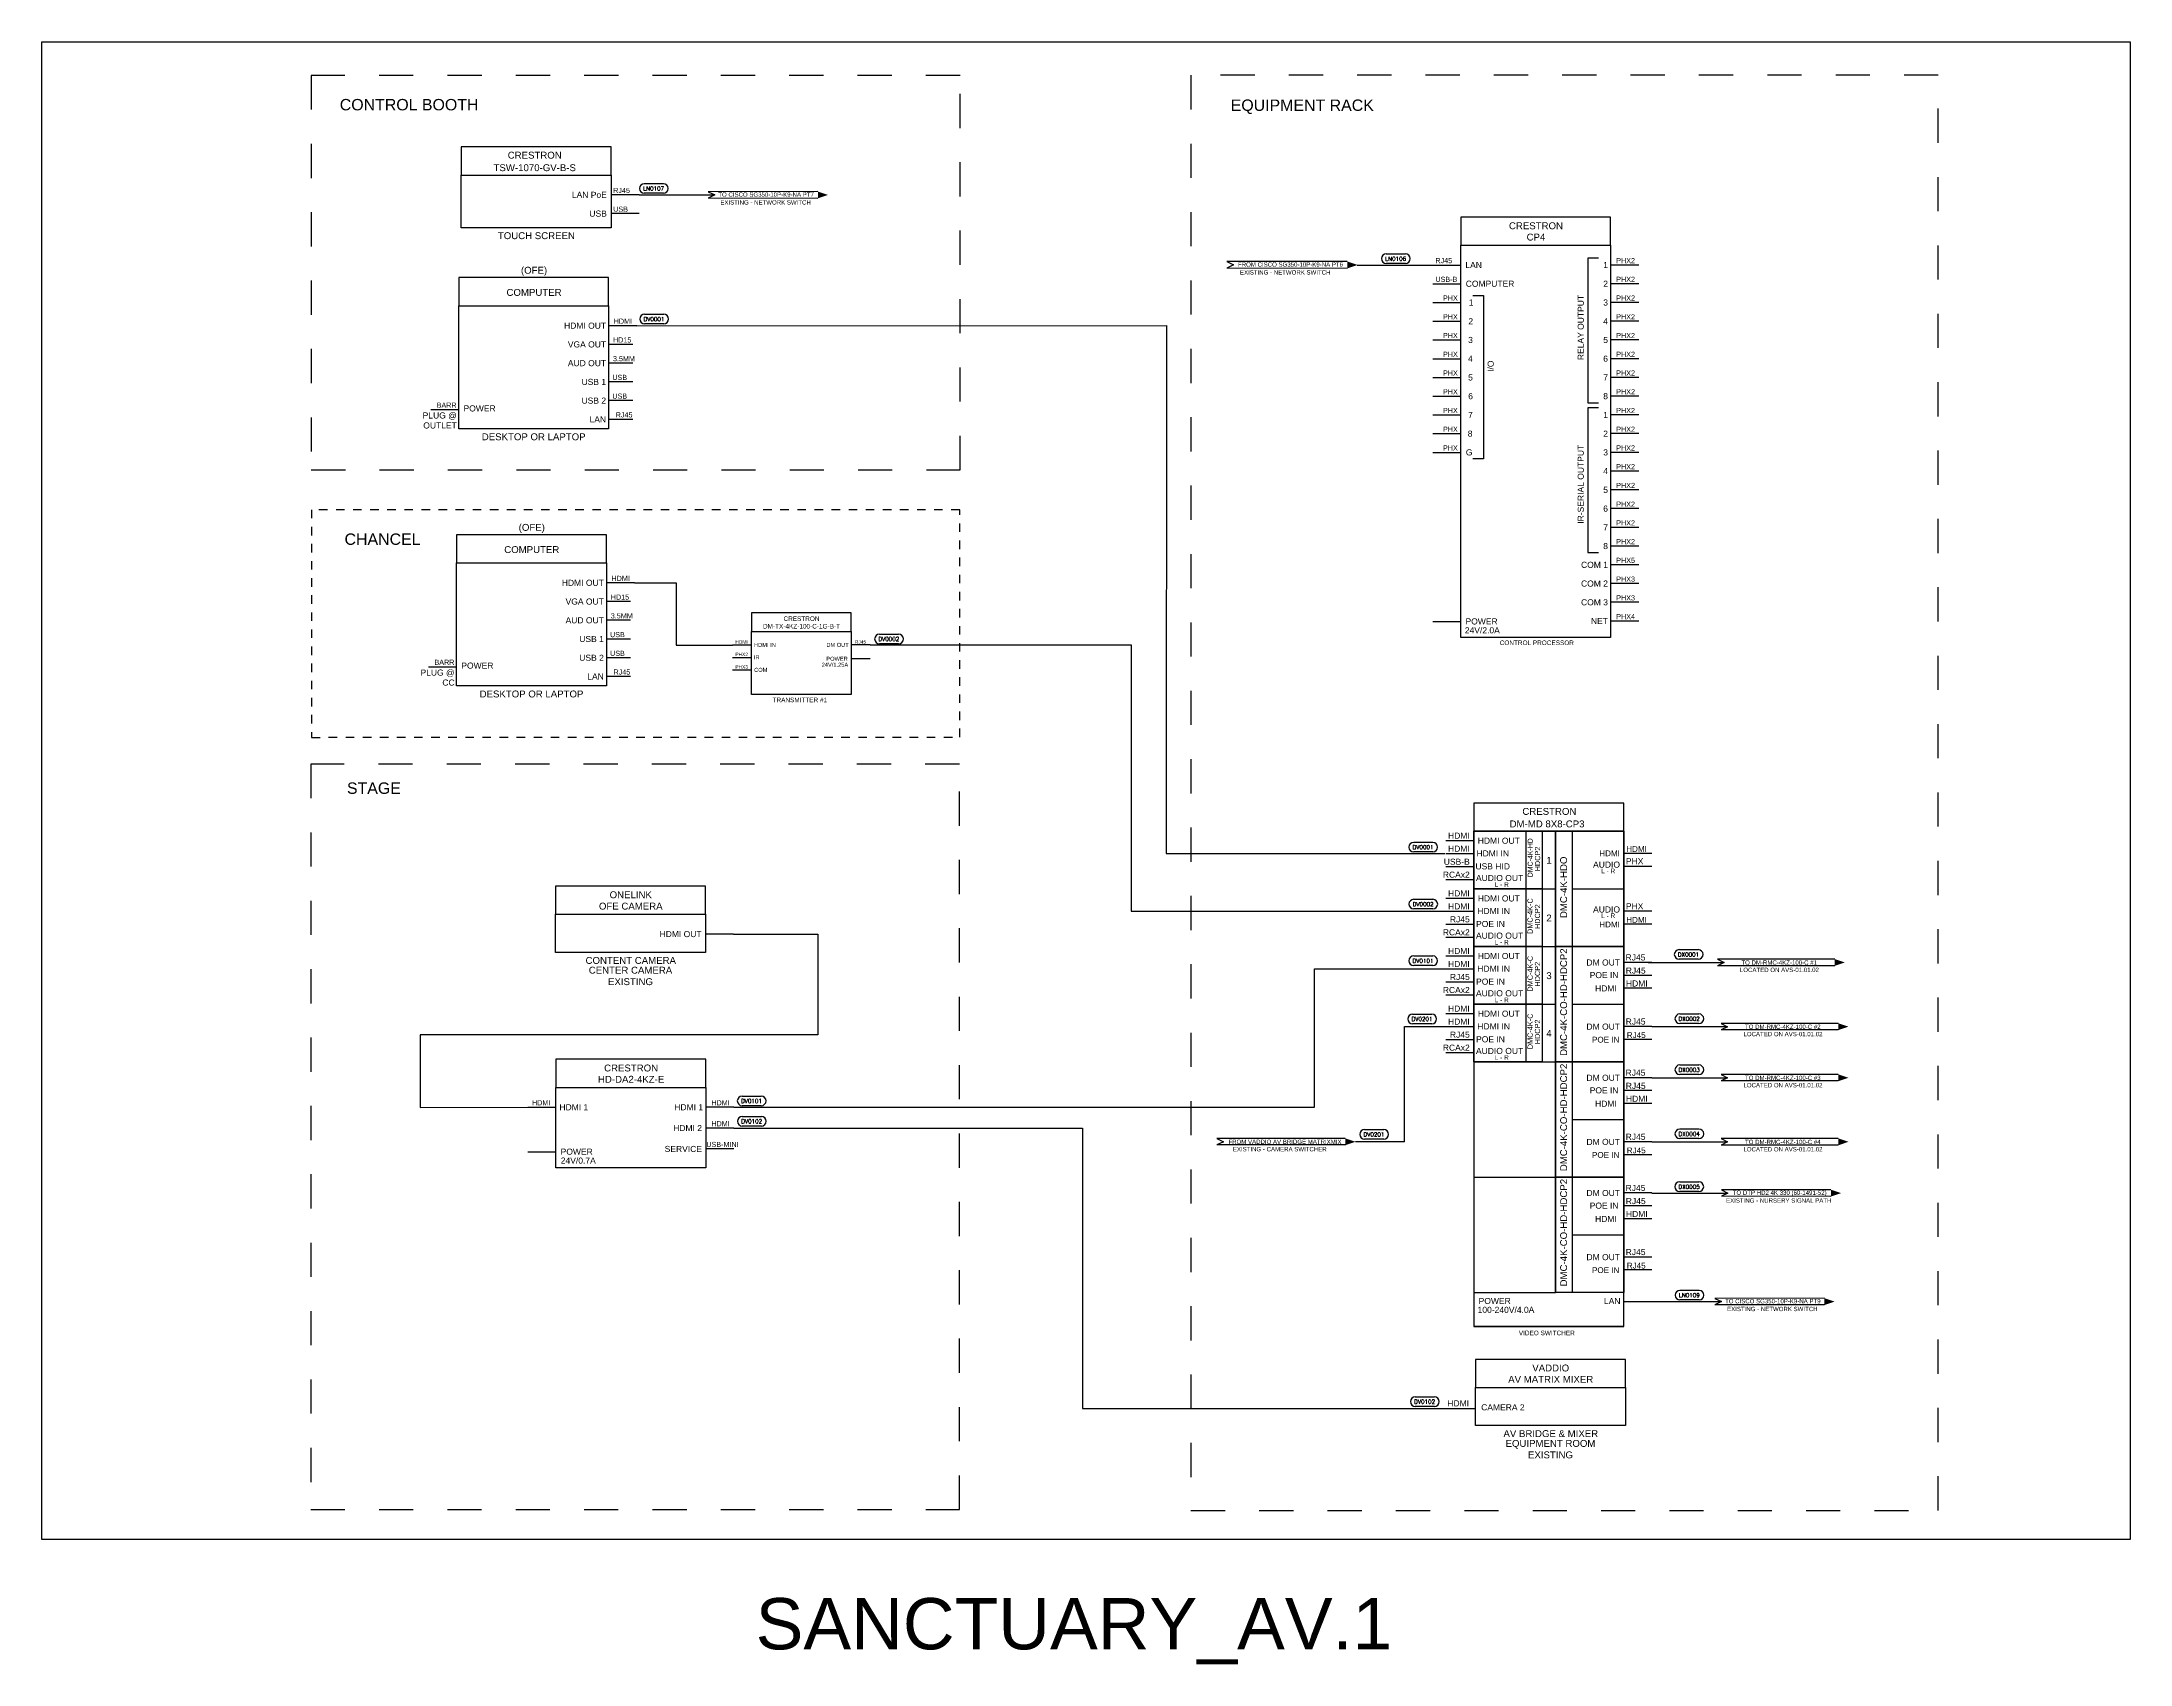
# Model space of a CAD drawing. Header units: inches. Extents: x 76.6 to 171, y -0.9 to 22.9.
# Drawn here: x 95.89 to 126.44, y -0.92 to 22.81 of the extents above; entities that cross this region are included whole.
import ezdxf
from ezdxf.enums import TextEntityAlignment as Align

# ---------------------------------------------------------------- set-up
doc = ezdxf.new("R2010")
doc.units = ezdxf.units.IN
doc.header["$MEASUREMENT"] = 0
doc.linetypes.add('1DASH', pattern=[1, 0.5, -0.5])
doc.linetypes.add('8DASH', pattern=[0.25, 0.125, -0.125])
for name, color, linetype in [('AV-1-DASH', 3, '1DASH'), ('AV-CABLE-AUDIO', 4, 'Continuous'), ('AV-CABLE-CNTRL', 2, 'Continuous'), ('AV-CABLE-VIDEO', 6, 'Continuous'), ('AV-CBL-AUDIO', 4, 'Continuous'), ('AV-DEVICE', 4, 'Continuous'), ('AV-EQUIP-BRD', 7, 'Continuous'), ('AV-NOTE', 1, 'Continuous'), ('AV-TEXT', 2, 'Continuous')]:
    doc.layers.add(name, color=color, linetype=linetype)
doc.layers.add('AV-VPRT', color=9, linetype='Continuous', plot=False)
doc.styles.add('PDF Arial', font='arial.ttf')
doc.styles.get("Standard").update_dxf_attribs({"font": 'simplex.shx'})
doc.styles.add('WL-BASE', font='arial.ttf')

# ---------------------------------------------------------------- blocks, each defined once
blk = doc.blocks.new('WIRE_LABEL')
at = {"layer": 'AV-TEXT'}
for p, q in [((-0.137, 0.141), (0.143, 0.141)), ((0.143, 0), (-0.137, 0))]:
    blk.add_line(p, q, dxfattribs=at)
for centre, start, end in [((-0.137, 0.07), 90, 270), ((0.143, 0.07), 270, 90)]:
    blk.add_arc(centre, 0.0703, start, end, dxfattribs=at)
blk.add_attdef('NUMBER', text='', height=0.06, dxfattribs=at).set_placement((0, 0.039), align=Align.CENTER)
blk = doc.blocks.new('CRESTRON TSW-1070-B-S')
for points in [[(0, -0.411), (2.192, -0.411), (2.192, 0), (0, 0)], [(0, -0.411), (2.192, -0.411), (2.192, -1.181), (0, -1.181)]]:
    blk.add_lwpolyline(points, close=True)
at = {"layer": 'AV-CABLE-AUDIO', "color": 2}
for p, q in [((2.603, -0.701), (2.192, -0.701)), ((2.603, -0.975), (2.192, -0.975))]:
    blk.add_line(p, q, dxfattribs=at)
at = {"style": 'WL-BASE'}
for s, height, p in [('TSW-1070-GV-B-S', 0.10083, (1.679, -0.304)), ('CRESTRON', 0.1008, (1.471, -0.121)), ('TOUCH SCREEN', 0.10083, (1.664, -1.298))]:
    blk.add_text(s, height=height, dxfattribs=at).set_placement(p, align=Align.MIDDLE_RIGHT)
at = {"layer": 'AV-CABLE-AUDIO', "color": 2, "style": 'WL-BASE'}
for s, p in [('RJ45', (2.224, -0.674)), ('USB', (2.224, -0.948))]:
    blk.add_text(s, height=0.0753, dxfattribs=at).set_placement(p)
for s, p in [('LAN PoE', (2.131, -0.701)), ('USB', (2.131, -0.975))]:
    blk.add_text(s, height=0.089, dxfattribs=at).set_placement(p, align=Align.MIDDLE_RIGHT)
blk = doc.blocks.new('CRESTRON CP4')
for points in [[(0, -0.411), (2.192, -0.411), (2.192, 0), (0, 0)], [(0, -0.411), (2.192, -0.411), (2.192, -6.15), (0, -6.15)]]:
    blk.add_lwpolyline(points, close=True)
at = {"layer": 'AV-CABLE-AUDIO', "color": 7}
for p, q in [((2.016, -0.599), (1.861, -0.599)), ((1.861, -0.599), (1.861, -2.716)), ((0.176, -1.147), (0.331, -1.147)), ((0.331, -1.147), (0.331, -3.537)), ((1.861, -2.716), (2.016, -2.716)), ((2.016, -2.791), (1.861, -2.791)), ((1.861, -2.791), (1.861, -4.907)), ((0.331, -3.537), (0.176, -3.537)), ((1.861, -4.907), (2.016, -4.907))]:
    blk.add_line(p, q, dxfattribs=at)
at = {"layer": 'AV-CABLE-AUDIO', "color": 1}
blk.add_line((-0.411, -5.913), (0, -5.913), dxfattribs=at)
at = {"layer": 'AV-CABLE-CNTRL'}
for p, q in [((-0.411, -0.701), (0, -0.701)), ((2.603, -0.701), (2.192, -0.701)), ((-0.411, -0.975), (0, -0.975)), ((2.603, -0.975), (2.192, -0.975)), ((-0.411, -1.249), (0, -1.249)), ((-0.411, -1.523), (0, -1.523)), ((2.603, -1.249), (2.192, -1.249)), ((2.603, -1.523), (2.192, -1.523)), ((-0.411, -1.797), (0, -1.797)), ((2.603, -1.797), (2.192, -1.797)), ((-0.411, -2.071), (0, -2.071)), ((2.603, -2.071), (2.192, -2.071)), ((-0.411, -2.345), (0, -2.345)), ((2.603, -2.345), (2.192, -2.345)), ((-0.411, -2.619), (0, -2.619)), ((2.603, -2.619), (2.192, -2.619)), ((-0.411, -2.893), (0, -2.893)), ((2.603, -2.893), (2.192, -2.893)), ((-0.411, -3.167), (0, -3.167)), ((2.603, -3.167), (2.192, -3.167)), ((-0.411, -3.441), (0, -3.441)), ((2.603, -3.441), (2.192, -3.441)), ((2.603, -3.715), (2.192, -3.715)), ((2.603, -3.989), (2.192, -3.989)), ((2.603, -4.263), (2.192, -4.263)), ((2.603, -4.537), (2.192, -4.537)), ((2.603, -4.811), (2.192, -4.811)), ((2.603, -5.085), (2.192, -5.085)), ((2.603, -5.359), (2.192, -5.359)), ((2.603, -5.633), (2.192, -5.633)), ((2.603, -5.907), (2.192, -5.907))]:
    blk.add_line(p, q, dxfattribs=at)
at = {"char_height": 0.1008, "attachment_point": 2, "style": 'WL-BASE'}
for s, insert in [('CRESTRON', (1.1, -0.077)), ('CP4', (1.1, -0.242))]:
    blk.add_mtext_dynamic_manual_height_columns(s, width=3.03705, gutter_width=1, heights=[0], dxfattribs=dict(at, insert=insert))
at = {"layer": 'AV-CABLE-AUDIO', "color": 1, "style": 'WL-BASE'}
for s, p in [('24V/2.0A', (0.571, -6.043)), ('POWER', (0.539, -5.913))]:
    blk.add_text(s, height=0.089, dxfattribs=at).set_placement(p, align=Align.MIDDLE_RIGHT)
at = {"layer": 'AV-CABLE-CNTRL', "style": 'WL-BASE'}
for s, p in [('RJ45', (-0.372, -0.674)), ('PHX2', (2.274, -0.674)), ('USB-B', (-0.372, -0.948)), ('PHX2', (2.274, -0.948)), ('PHX', (-0.26, -1.222)), ('PHX2', (2.274, -1.222)), ('PHX', (-0.26, -1.496)), ('PHX2', (2.274, -1.496)), ('PHX', (-0.26, -1.77)), ('PHX2', (2.274, -1.77)), ('PHX', (-0.26, -2.044)), ('PHX2', (2.274, -2.044)), ('PHX', (-0.26, -2.318)), ('PHX2', (2.274, -2.318)), ('PHX', (-0.26, -2.592)), ('PHX2', (2.274, -2.592)), ('PHX', (-0.26, -2.866)), ('PHX2', (2.274, -2.866)), ('PHX', (-0.26, -3.14)), ('PHX', (-0.26, -3.414)), ('PHX2', (2.274, -3.14)), ('PHX2', (2.274, -3.414)), ('PHX2', (2.274, -3.688)), ('PHX2', (2.274, -3.962)), ('PHX2', (2.274, -4.236)), ('PHX2', (2.274, -4.51)), ('PHX2', (2.274, -4.784)), ('PHX5', (2.274, -5.058)), ('PHX3', (2.274, -5.332)), ('PHX3', (2.274, -5.606)), ('PHX4', (2.274, -5.88))]:
    blk.add_text(s, height=0.0753, dxfattribs=at).set_placement(p)
for s, p in [('LAN', (0.309, -0.701)), (' 1', (2.153, -0.701)), ('COMPUTER', (0.784, -0.975)), (' 1', (0.186, -1.249)), (' 3', (2.153, -1.249)), (' 2', (2.153, -0.975)), (' 2', (0.18, -1.523)), ('4', (2.153, -1.523)), (' 3', (0.177, -1.797)), (' 5', (2.153, -1.797)), ('4', (0.175, -2.071)), (' 6', (2.153, -2.071)), (' 5', (0.177, -2.345)), (' 7', (2.153, -2.345)), (' 6', (0.178, -2.619)), ('8', (2.153, -2.619)), (' 7', (0.177, -2.893)), (' 1', (2.153, -2.893)), ('8', (0.171, -3.167)), (' 2', (2.153, -3.167)), ('G', (0.171, -3.441)), (' 3', (2.153, -3.441)), ('4', (2.153, -3.715)), (' 5', (2.153, -3.989)), (' 6', (2.153, -4.263)), (' 7', (2.153, -4.537)), ('8', (2.153, -4.811)), ('COM 1', (2.153, -5.085)), ('COM 2', (2.153, -5.359)), ('COM 3', (2.153, -5.633)), ('NET', (2.153, -5.907))]:
    blk.add_text(s, height=0.089, dxfattribs=at).set_placement(p, align=Align.MIDDLE_RIGHT)
for s, height, p in [('RELAY OUTPUT', 0.08905, (1.755, -1.138)), ('I/O', 0.089, (0.437, -2.098)), ('IR-SERIAL OUTPUT', 0.08905, (1.755, -3.33))]:
    blk.add_text(s, height=height, rotation=90, dxfattribs=at).set_placement(p, align=Align.MIDDLE_RIGHT)
blk = doc.blocks.new('*U64')
at = {"color": 6}
for p, q in [((-0.274, -0.365), (0, -0.365)), ((-0.274, -0.492), (0, -0.492))]:
    blk.add_line(p, q, dxfattribs=at)
blk.add_line((0.505, -0.274), (0.505, -0.836))
at = {"color": 2}
blk.add_line((-0.274, -0.618), (0, -0.618), dxfattribs=at)
at = {"color": 4}
blk.add_line((-0.274, -0.745), (0, -0.745), dxfattribs=at)
blk.add_lwpolyline([(0, -0.274), (0.665, -0.274), (0.665, -0.836), (0, -0.836)], close=True)
at = {"color": 6, "style": 'WL-BASE'}
for p in [(-0.041, -0.347), (-0.041, -0.474)]:
    blk.add_text('HDMI', height=0.0594, dxfattribs=at).set_placement(p, align=Align.RIGHT)
at = {"color": 7, "style": 'WL-BASE'}
for s, height, p in [('DMC-4K-HD', 0.0485, (0.548, -0.342)), ('HDCP2', 0.051, (0.62, -0.424))]:
    blk.add_text(s, height=height, rotation=90, dxfattribs=at).set_placement(p, align=Align.MIDDLE_RIGHT)
at = {"color": 2, "style": 'WL-BASE'}
blk.add_text('USB-B', height=0.0594, dxfattribs=at).set_placement((-0.041, -0.601), align=Align.RIGHT)
at = {"color": 4, "style": 'WL-BASE'}
blk.add_text('RCAx2', height=0.0594, dxfattribs=at).set_placement((-0.041, -0.727), align=Align.RIGHT)
at = {"color": 6, "style": 'WL-BASE'}
for s, width, insert, char_height, attachment_point in [('HDMI OUT', 0.46414, (0.037, -0.337), 0.0594, 1), ('\\pxqc;HDMI IN', 0.35262, (0.007, -0.52), 0.05936, 7)]:
    blk.add_mtext_dynamic_manual_height_columns(s, width=width, gutter_width=1, heights=[0], dxfattribs=dict(at, insert=insert, char_height=char_height, attachment_point=attachment_point))
at = {"color": 2, "insert": (0.01, -0.647), "char_height": 0.05936, "attachment_point": 7, "style": 'WL-BASE'}
blk.add_mtext_dynamic_manual_height_columns('\\pxqc;USB HID', width=0.3454, gutter_width=1, heights=[0.0614], dxfattribs=at)
at = {"color": 4, "attachment_point": 1, "style": 'WL-BASE'}
for s, insert, char_height in [('\\pxqr;AUDIO OUT ', (-0.018, -0.7), 0.05936), ('\\pxqr;L - R', (-0.159, -0.771), 0.04522)]:
    blk.add_mtext_dynamic_manual_height_columns(s, width=0.49807, gutter_width=1, heights=[0], dxfattribs=dict(at, insert=insert, char_height=char_height))
blk = doc.blocks.new('*U60')
for p, q in [((-0.505, 0), (-0.505, -1.124)), ((-0.505, -0.562), (0, -0.562))]:
    blk.add_line(p, q)
at = {"color": 6}
for p, q in [((0.274, -0.218), (0, -0.218)), ((0.274, -0.906), (0, -0.906))]:
    blk.add_line(p, q, dxfattribs=at)
at = {"color": 4}
for p, q in [((0.274, -0.344), (0, -0.344)), ((0.274, -0.78), (0, -0.78))]:
    blk.add_line(p, q, dxfattribs=at)
blk.add_lwpolyline([(-0.665, 0), (0, 0), (0, -1.124), (-0.665, -1.124)], close=True)
at = {"color": 6, "style": 'WL-BASE'}
for p in [(0.225, -0.201), (0.225, -0.892)]:
    blk.add_text('HDMI', height=0.0564, dxfattribs=at).set_placement(p, align=Align.RIGHT)
at = {"color": 4, "style": 'WL-BASE'}
for p in [(0.191, -0.322), (0.191, -0.761)]:
    blk.add_text('PHX', height=0.0594, dxfattribs=at).set_placement(p, align=Align.RIGHT)
at = {"color": 6, "char_height": 0.0564, "style": 'WL-BASE'}
for insert, attachment_point in [((0.11, -0.187), 3), ((0.11, -0.937), 9)]:
    blk.add_mtext_dynamic_manual_height_columns('\\pxqc;HDMI', width=0.49734, gutter_width=1, heights=[0], dxfattribs=dict(at, insert=insert, attachment_point=attachment_point))
at = {"color": 4, "style": 'WL-BASE'}
for s, width, insert, char_height, attachment_point in [('AUDIO', 0.46414, (-0.037, -0.356), 0.0594, 9), ('\\pxqr;L - R', 0.49807, (-0.582, -0.41), 0.04522, 7), ('AUDIO', 0.46414, (-0.037, -0.733), 0.0594, 3), ('\\pxqr;L - R', 0.49807, (-0.582, -0.801), 0.04522, 1)]:
    blk.add_mtext_dynamic_manual_height_columns(s, width=width, gutter_width=1, heights=[0], dxfattribs=dict(at, insert=insert, char_height=char_height, attachment_point=attachment_point))
at = {"layer": 'AV-CABLE-AUDIO', "color": 7, "style": 'WL-BASE'}
blk.add_text('DMC-4K-HDO', height=0.0672, rotation=90, dxfattribs=at).set_placement((-0.587, -0.247), align=Align.MIDDLE_RIGHT)
blk = doc.blocks.new('*U61')
for p, q in [((-0.505, 0), (-0.505, -1.124)), ((-0.505, -0.562), (0, -0.562))]:
    blk.add_line(p, q)
at = {"color": 6}
for p, q in [((0.274, -0.155), (0, -0.155)), ((0.274, -0.407), (0, -0.407)), ((0.274, -0.78), (0, -0.78))]:
    blk.add_line(p, q, dxfattribs=at)
at = {"color": 2}
for p, q in [((0.274, -0.281), (0, -0.281)), ((0.274, -0.906), (0, -0.906))]:
    blk.add_line(p, q, dxfattribs=at)
blk.add_lwpolyline([(-0.665, 0), (0, 0), (0, -1.124), (-0.665, -1.124)], close=True)
at = {"color": 6, "style": 'WL-BASE'}
for s, p in [('RJ45', (0.211, -0.136)), ('HDMI', (0.233, -0.39)), ('RJ45', (0.212, -0.761))]:
    blk.add_text(s, height=0.0594, dxfattribs=at).set_placement(p, align=Align.RIGHT)
at = {"color": 2, "style": 'WL-BASE'}
for height, p in [(0.0594, (0.213, -0.264)), (0.0564, (0.213, -0.892))]:
    blk.add_text('RJ45', height=height, dxfattribs=at).set_placement(p, align=Align.RIGHT)
at = {"color": 6, "char_height": 0.0594, "attachment_point": 3, "style": 'WL-BASE'}
for s, insert in [('DM OUT', (-0.037, -0.126)), ('HDMI', (-0.068, -0.379)), ('DM OUT', (-0.037, -0.751))]:
    blk.add_mtext_dynamic_manual_height_columns(s, width=0.46414, gutter_width=1, heights=[0], dxfattribs=dict(at, insert=insert))
at = {"color": 2, "attachment_point": 9, "style": 'WL-BASE'}
for width, insert, char_height in [(0.35262, (-0.016, -0.309), 0.05936), (0.49734, (0.072, -0.937), 0.0564)]:
    blk.add_mtext_dynamic_manual_height_columns('\\pxqc;POE IN', width=width, gutter_width=1, heights=[0], dxfattribs=dict(at, insert=insert, char_height=char_height))
at = {"layer": 'AV-CABLE-AUDIO', "color": 7, "style": 'WL-BASE'}
blk.add_text('DMC-4K-CO-HD-HDCP2', height=0.06722, rotation=90, dxfattribs=at).set_placement((-0.587, -0.018), align=Align.MIDDLE_RIGHT)
blk = doc.blocks.new('CRESTRON HD-DA2-4K-E')
for points in [[(0, -0.411), (2.192, -0.411), (2.192, 0), (0, 0)], [(0, -0.411), (2.192, -0.411), (2.192, -1.588), (0, -1.588)]]:
    blk.add_lwpolyline(points, close=True)
at = {"layer": 'AV-CABLE-AUDIO', "color": 1}
blk.add_line((-0.411, -1.351), (0, -1.351), dxfattribs=at)
at = {"layer": 'AV-CABLE-CNTRL', "color": 2}
blk.add_line((2.603, -1.311), (2.192, -1.311), dxfattribs=at)
at = {"layer": 'AV-CABLE-VIDEO', "color": 6}
for p, q in [((-0.411, -0.701), (0, -0.701)), ((2.603, -0.701), (2.192, -0.701)), ((2.603, -1.006), (2.192, -1.006))]:
    blk.add_line(p, q, dxfattribs=at)
at = {"attachment_point": 2, "style": 'WL-BASE'}
for s, insert, char_height in [('HD-DA2-4KZ-E', (1.1, -0.242), 0.10083), ('CRESTRON', (1.1, -0.077), 0.1008)]:
    blk.add_mtext_dynamic_manual_height_columns(s, width=3.03705, gutter_width=1, heights=[0], dxfattribs=dict(at, insert=insert, char_height=char_height))
at = {"layer": 'AV-CABLE-AUDIO', "color": 1, "style": 'WL-BASE'}
for s, p in [('24V/0.7A', (0.583, -1.481)), ('POWER', (0.539, -1.351))]:
    blk.add_text(s, height=0.089, dxfattribs=at).set_placement(p, align=Align.MIDDLE_RIGHT)
at = {"layer": 'AV-CABLE-CNTRL', "color": 2, "style": 'WL-BASE'}
blk.add_text('USB-MINI', height=0.0753, dxfattribs=at).set_placement((2.2, -1.283))
blk.add_text('SERVICE', height=0.089, dxfattribs=at).set_placement((2.137, -1.311), align=Align.MIDDLE_RIGHT)
at = {"layer": 'AV-CABLE-VIDEO', "color": 6, "style": 'WL-BASE'}
for p in [(-0.35, -0.674), (2.274, -0.674), (2.274, -0.979)]:
    blk.add_text('HDMI', height=0.0753, dxfattribs=at).set_placement(p)
for s, p in [('HDMI 1', (0.473, -0.701)), ('HDMI 1', (2.153, -0.701)), ('HDMI 2', (2.137, -1.006))]:
    blk.add_text(s, height=0.089, dxfattribs=at).set_placement(p, align=Align.MIDDLE_RIGHT)

msp = doc.modelspace()

# ---------------------------------------------------------------- linework, layer by layer
for p, q in [((118.036, 11.263), (118.036, 4.52)), ((116.842, 10.42), (118.036, 10.42)), ((117.599, 10.42), (117.599, 9.577)), ((116.842, 9.577), (119.034, 9.577)), ((117.599, 9.577), (117.599, 8.734)), ((116.842, 8.734), (118.036, 8.734)), ((117.599, 8.734), (117.599, 7.891)), ((116.842, 7.891), (119.034, 7.891)), ((116.842, 6.206), (119.034, 6.206)), ((116.842, 4.52), (118.036, 4.52))]:
    msp.add_line(p, q)
at = {"color": 6}
for p, q in [((116.431, 10.283), (116.842, 10.283)), ((116.431, 10.093), (116.842, 10.093)), ((116.431, 9.44), (116.842, 9.44)), ((116.431, 9.25), (116.842, 9.25)), ((116.431, 8.597), (116.842, 8.597)), ((116.431, 8.408), (116.842, 8.408))]:
    msp.add_line(p, q, dxfattribs=at)
at = {"color": 2}
for p, q in [((116.431, 9.904), (116.842, 9.904)), ((116.431, 9.061), (116.842, 9.061)), ((116.431, 8.218), (116.842, 8.218))]:
    msp.add_line(p, q, dxfattribs=at)
at = {"color": 4}
for p, q in [((116.431, 9.714), (116.842, 9.714)), ((116.431, 8.871), (116.842, 8.871)), ((116.431, 8.028), (116.842, 8.028))]:
    msp.add_line(p, q, dxfattribs=at)
at = {"color": 1}
for points in [[(101.99, 18.947), (104.182, 18.947), (104.182, 19.358), (101.99, 19.358)], [(101.99, 18.947), (104.182, 18.947), (104.182, 17.148), (101.99, 17.148)], [(101.958, 15.186), (104.15, 15.186), (104.15, 15.597), (101.958, 15.597)], [(101.958, 15.186), (104.15, 15.186), (104.15, 13.387), (101.958, 13.387)], [(103.406, 10.049), (105.597, 10.049), (105.597, 10.46), (103.406, 10.46)], [(103.406, 10.049), (105.597, 10.049), (105.597, 9.491), (103.406, 9.491)], [(116.865, 3.129), (119.057, 3.129), (119.057, 3.54), (116.865, 3.54)], [(116.865, 3.129), (119.057, 3.129), (119.057, 2.571), (116.865, 2.571)]]:
    msp.add_lwpolyline(points, close=True, dxfattribs=at)
for points in [[(106.27, 14.182), (107.732, 14.182), (107.732, 14.456), (106.27, 14.456)], [(106.27, 14.182), (107.732, 14.182), (107.732, 13.261), (106.27, 13.261)], [(116.842, 4.018), (119.034, 4.018), (119.034, 11.674), (116.842, 11.674)], [(116.842, 10.42), (117.839, 10.42), (117.839, 9.577), (116.842, 9.577)], [(116.842, 9.577), (117.839, 9.577), (117.839, 8.734), (116.842, 8.734)], [(116.842, 8.734), (117.839, 8.734), (117.839, 7.891), (116.842, 7.891)]]:
    msp.add_lwpolyline(points, close=True)
at = {"layer": 'AV-1-DASH'}
for points in [[(99.832, 22.315), (99.832, 16.546), (109.325, 16.546), (109.325, 22.315), (99.832, 22.315)], [(112.701, 22.317), (112.701, 1.33), (123.634, 1.33), (123.634, 22.317), (112.701, 22.317)], [(99.824, 12.246), (99.824, 1.343), (109.315, 1.343), (109.315, 12.246), (99.824, 12.246)]]:
    msp.add_lwpolyline(points, dxfattribs=at)
at = {"layer": 'AV-1-DASH', "linetype": '8DASH'}
msp.add_lwpolyline([(99.836, 15.964), (99.836, 12.636), (109.319, 12.639), (109.319, 15.964), (99.836, 15.964)], dxfattribs=at)
at = {"layer": 'AV-CABLE-AUDIO', "color": 1}
for p, q in [((101.579, 17.429), (101.99, 17.429)), ((108.006, 13.785), (107.732, 13.785)), ((101.547, 13.668), (101.958, 13.668))]:
    msp.add_line(p, q, dxfattribs=at)
at = {"layer": 'AV-CABLE-CNTRL'}
for p, q in [((107.243, 20.617), (105.639, 20.615)), ((105.639, 20.615), (105.736, 20.568)), ((105.736, 20.568), (105.639, 20.52)), ((107.243, 20.518), (105.639, 20.52)), ((114.989, 19.594), (113.226, 19.592)), ((113.226, 19.592), (113.323, 19.544)), ((113.323, 19.544), (113.226, 19.497)), ((114.989, 19.494), (113.226, 19.497)), ((104.536, 17.834), (104.182, 17.834)), ((104.536, 17.56), (104.182, 17.56)), ((104.536, 17.286), (104.182, 17.286)), ((104.504, 14.074), (104.15, 14.074)), ((104.504, 13.8), (104.15, 13.8)), ((105.996, 13.805), (106.27, 13.805)), ((104.504, 13.526), (104.15, 13.526)), ((105.996, 13.623), (106.27, 13.623)), ((122.119, 9.392), (120.403, 9.392)), ((120.403, 9.392), (120.5, 9.344)), ((120.5, 9.344), (120.403, 9.297)), ((122.119, 9.297), (120.403, 9.297)), ((122.172, 8.453), (120.456, 8.453)), ((120.456, 8.453), (120.553, 8.405)), ((120.553, 8.405), (120.456, 8.358)), ((122.172, 8.358), (120.456, 8.358)), ((122.172, 7.706), (120.456, 7.706)), ((120.456, 7.706), (120.553, 7.659)), ((120.553, 7.659), (120.456, 7.611)), ((122.172, 7.611), (120.456, 7.611)), ((114.959, 6.769), (113.08, 6.769)), ((113.08, 6.769), (113.177, 6.722)), ((113.177, 6.722), (113.08, 6.675)), ((122.172, 6.769), (120.456, 6.769)), ((120.456, 6.769), (120.553, 6.721)), ((114.967, 6.675), (113.08, 6.675)), ((120.553, 6.721), (120.456, 6.674)), ((122.172, 6.674), (120.456, 6.674)), ((122.065, 6.021), (120.461, 6.019)), ((120.461, 6.019), (120.558, 5.971)), ((120.558, 5.971), (120.461, 5.924)), ((122.065, 5.921), (120.461, 5.924)), ((121.97, 4.434), (120.367, 4.432)), ((120.367, 4.432), (120.464, 4.385)), ((120.464, 4.385), (120.367, 4.337)), ((121.97, 4.335), (120.367, 4.337))]:
    msp.add_line(p, q, dxfattribs=at)
for points in [[(104.628, 20.568), (105.733, 20.568)], [(115.132, 19.542), (116.238, 19.542)], [(119.034, 4.386), (120.139, 4.386)], [(119.22, 4.385), (120.464, 4.385)]]:
    msp.add_lwpolyline(points, dxfattribs=at)
for points in [[(107.243, 20.617), (107.392, 20.567), (107.243, 20.518)], [(114.989, 19.594), (115.139, 19.544), (114.989, 19.494)], [(122.119, 9.394), (122.269, 9.344), (122.119, 9.294)], [(122.172, 8.455), (122.321, 8.405), (122.172, 8.355)], [(122.172, 7.708), (122.321, 7.658), (122.172, 7.608)], [(114.959, 6.772), (115.108, 6.722), (114.959, 6.672)], [(122.172, 6.771), (122.321, 6.721), (122.172, 6.671)], [(122.065, 6.021), (122.214, 5.971), (122.065, 5.921)], [(121.97, 4.434), (122.12, 4.384), (121.97, 4.335)]]:
    msp.add_solid(points, dxfattribs=at)
at = {"layer": 'AV-CABLE-VIDEO'}
for p, q in [((104.593, 18.656), (104.182, 18.656)), ((104.561, 14.896), (104.15, 14.896)), ((106.008, 9.759), (105.597, 9.759))]:
    msp.add_line(p, q, dxfattribs=at)
at = {"layer": 'AV-CABLE-VIDEO', "color": 114, "true_color": 0x139b48}
for p, q in [((104.536, 18.382), (104.182, 18.382)), ((104.504, 14.622), (104.15, 14.622))]:
    msp.add_line(p, q, dxfattribs=at)
at = {"layer": 'AV-CABLE-VIDEO', "color": 6}
for p, q in [((105.996, 13.988), (106.27, 13.988)), ((108.006, 13.988), (107.732, 13.988))]:
    msp.add_line(p, q, dxfattribs=at)
at = {"layer": 'AV-CABLE-VIDEO'}
for points in [[(104.593, 18.656), (112.342, 18.659), (112.339, 10.937), (116.417, 10.936)], [(104.561, 14.896), (105.171, 14.896), (105.171, 13.983), (105.996, 13.983)], [(108.006, 13.988), (111.827, 13.988), (111.827, 10.095), (116.431, 10.093)], [(106.008, 9.759), (107.245, 9.759), (107.245, 8.287), (101.427, 8.287), (101.427, 7.223), (103, 7.227)], [(106.014, 7.227), (114.508, 7.227), (114.508, 9.25), (116.431, 9.25)], [(119.392, 9.345), (120.498, 9.345)], [(115.827, 6.722), (115.827, 8.408), (116.431, 8.408)], [(119.445, 8.406), (120.55, 8.406)], [(119.445, 7.659), (120.55, 7.659)], [(106.014, 6.922), (111.117, 6.922), (111.117, 2.819), (116.865, 2.819)], [(115.827, 6.722), (115.108, 6.722)], [(119.445, 6.722), (120.55, 6.722)], [(119.445, 5.972), (120.551, 5.972)]]:
    msp.add_lwpolyline(points, dxfattribs=at)
at = {"layer": 'AV-CBL-AUDIO'}
for p, q in [((104.536, 18.108), (104.182, 18.108)), ((104.504, 14.348), (104.15, 14.348))]:
    msp.add_line(p, q, dxfattribs=at)
at = {"layer": 'AV-EQUIP-BRD'}
for p, q in [((119.034, 11.263), (116.842, 11.263)), ((116.842, 11.263), (119.034, 11.263)), ((119.034, 4.018), (116.842, 4.018))]:
    msp.add_line(p, q, dxfattribs=at)
at = {"layer": 'AV-VPRT'}
msp.add_lwpolyline([(95.889, 22.807), (126.443, 22.807), (126.443, 0.905), (95.889, 0.905)], close=True, dxfattribs=at)

# ---------------------------------------------------------------- block references
for name, p in [('CRESTRON TSW-1070-B-S', (102.025, 21.27)), ('CRESTRON CP4', (116.649, 20.244))]:
    msp.add_blockref(name, p)
at = {"xscale": 1.5, "yscale": 1.5, "zscale": 1.5}
for name, p in [('*U64', (116.842, 11.674)), ('*U60', (119.034, 11.263)), ('*U61', (119.034, 9.577)), ('*U61', (119.034, 7.891)), ('*U61', (119.034, 6.206))]:
    msp.add_blockref(name, p, dxfattribs=at)
at = {"layer": 'AV-CABLE-CNTRL'}
msp.add_blockref('CRESTRON HD-DA2-4K-E', (103.411, 7.928), dxfattribs=at)
at = {"layer": 'AV-DEVICE'}
for p, values in [((104.841, 20.592), {'NUMBER': 'LN0107'}), ((115.696, 19.566), {'NUMBER': 'LN0106'}), ((104.846, 18.683), {'NUMBER': 'DV0001'}), ((108.281, 14.005), {'NUMBER': 'DV0002'}), ((116.097, 10.96), {'NUMBER': 'DV0001'}), ((116.098, 10.127), {'NUMBER': 'DV0002'}), ((116.097, 9.299), {'NUMBER': 'DV0101'}), ((116.082, 8.448), {'NUMBER': 'DV0201'}), ((106.272, 7.249), {'NUMBER': 'DV0101'}), ((106.275, 6.952), {'NUMBER': 'DV0102'}), ((115.379, 6.76), {'NUMBER': 'DV0201'}), ((119.993, 4.409), {'NUMBER': 'LN0109'}), ((116.12, 2.852), {'NUMBER': 'DV0102'})]:
    msp.add_blockref('WIRE_LABEL', p, dxfattribs=at).add_auto_attribs(values)
at = {"layer": 'AV-DEVICE', "color": 1}
ref = msp.add_blockref('WIRE_LABEL', (119.98, 9.391), dxfattribs=at)
ref.add_attrib('NUMBER', 'DX0001', dxfattribs={"layer": 'AV-TEXT', "color": 1, "height": 0.06}).set_placement((119.98, 9.429), align=Align.CENTER)
ref = msp.add_blockref('WIRE_LABEL', (119.99, 8.451), dxfattribs=at)
ref.add_attrib('NUMBER', 'DX0002', dxfattribs={"layer": 'AV-TEXT', "color": 1, "height": 0.06}).set_placement((119.99, 8.49), align=Align.CENTER)
ref = msp.add_blockref('WIRE_LABEL', (119.99, 7.705), dxfattribs=at)
ref.add_attrib('NUMBER', 'DX0003', dxfattribs={"layer": 'AV-TEXT', "color": 1, "height": 0.06}).set_placement((119.99, 7.744), align=Align.CENTER)
ref = msp.add_blockref('WIRE_LABEL', (119.99, 6.768), dxfattribs=at)
ref.add_attrib('NUMBER', 'DX0004', dxfattribs={"layer": 'AV-TEXT', "color": 1, "height": 0.06}).set_placement((119.99, 6.806), align=Align.CENTER)
ref = msp.add_blockref('WIRE_LABEL', (119.989, 5.995), dxfattribs=at)
ref.add_attrib('NUMBER', 'DX0005', dxfattribs={"layer": 'AV-TEXT', "color": 1, "height": 0.06}).set_placement((119.989, 6.034), align=Align.CENTER)

# ---------------------------------------------------------------- texts
at = {"style": 'WL-BASE'}
for s, height, p in [('CONTROL BOOTH', 0.16652, (100.249, 21.888)), ('EQUIPMENT RACK', 0.16652, (113.283, 21.88)), ('CHANCEL', 0.1665, (100.319, 15.534)), ('STAGE', 0.1665, (100.354, 11.893))]:
    msp.add_text(s, height=height, dxfattribs=at).set_placement(p, align=Align.MIDDLE_LEFT)
at = {"color": 1, "style": 'WL-BASE'}
for s, height, p in [('DESKTOP OR LAPTOP', 0.10083, (103.086, 17.031)), ('DESKTOP OR LAPTOP', 0.10083, (103.054, 13.27)), ('CONTENT CAMERA', 0.10083, (104.506, 9.374)), ('CENTER CAMERA', 0.10083, (104.502, 9.231)), ('EXISTING', 0.1008, (104.502, 9.063)), ('AV BRIDGE & MIXER', 0.10083, (117.966, 2.454)), ('EQUIPMENT ROOM', 0.10083, (117.961, 2.311)), ('EXISTING', 0.1008, (117.961, 2.143))]:
    msp.add_text(s, height=height, dxfattribs=at).set_placement(p, align=Align.MIDDLE_CENTER)
at = {"style": 'WL-BASE'}
for s, p in [('CONTROL PROCESSOR', (118.304, 14.019)), ('TRANSMITTER #1', (107.379, 13.183)), ('VIDEO SWITCHER', (118.317, 3.926))]:
    msp.add_text(s, height=0.06722, dxfattribs=at).set_placement(p, align=Align.MIDDLE_RIGHT)
at = {"color": 6, "style": 'WL-BASE'}
for p in [(116.78, 10.31), (116.78, 10.119), (116.78, 9.467), (116.78, 9.277), (116.78, 8.625), (116.78, 8.434), (116.77, 2.852)]:
    msp.add_text('HDMI', height=0.089, dxfattribs=at).set_placement(p, align=Align.RIGHT)
at = {"color": 7, "style": 'WL-BASE'}
for s, p in [('DMC-4K-C', (117.663, 10.283)), ('HDCP2', (117.771, 10.195)), ('DMC-4K-C', (117.663, 9.44)), ('HDCP2', (117.771, 9.353)), ('DMC-4K-C', (117.663, 8.597)), ('HDCP2', (117.771, 8.51))]:
    msp.add_text(s, height=0.0765, rotation=90, dxfattribs=at).set_placement(p, align=Align.MIDDLE_RIGHT)
at = {"color": 4, "style": 'WL-BASE'}
for p in [(116.78, 9.74), (116.78, 8.897), (116.78, 8.054)]:
    msp.add_text('RCAx2', height=0.089, dxfattribs=at).set_placement(p, align=Align.RIGHT)
at = {"color": 2, "style": 'WL-BASE'}
for p in [(116.78, 9.93), (116.78, 9.087), (116.78, 8.244)]:
    msp.add_text('RJ45', height=0.089, dxfattribs=at).set_placement(p, align=Align.RIGHT)
at = {"style": 'WL-BASE'}
msp.add_text('SANCTUARY_AV.1', height=0.75, dxfattribs=at).set_placement((110.99, -0.326), align=Align.MIDDLE_CENTER)
at = {"color": 1, "attachment_point": 2, "style": 'WL-BASE'}
for s, heights, insert, char_height in [('COMPUTER', [0.114], (103.091, 19.193), 0.1008), ('COMPUTER', [0.114], (103.058, 15.432), 0.1008), ('OFE CAMERA ', [0], (104.506, 10.218), 0.10083), ('ONELINK', [0], (104.506, 10.384), 0.1008), ('VADDIO', [0], (117.965, 3.464), 0.1008), ('AV MATRIX MIXER', [0], (117.965, 3.298), 0.10083)]:
    msp.add_mtext_dynamic_manual_height_columns(s, width=3.03705, gutter_width=1, heights=heights, dxfattribs=dict(at, insert=insert, char_height=char_height))
at = {"attachment_point": 2, "style": 'WL-BASE'}
for s, insert, char_height in [('CRESTRON', (107.004, 14.405), 0.0672), ('DM-TX-4KZ-100-C-1G-B-T', (107.004, 14.294), 0.06722)]:
    msp.add_mtext_dynamic_manual_height_columns(s, width=3.03705, gutter_width=1, heights=[0], dxfattribs=dict(at, insert=insert, char_height=char_height))
at = {"color": 6, "style": 'WL-BASE'}
for s, width, insert, char_height, attachment_point in [('\\pxqc;HDMI IN', 0.52894, (116.865, 10.051), 0.08905, 7), ('HDMI OUT', 0.6962, (116.898, 10.325), 0.089, 1), ('HDMI OUT', 0.6962, (116.898, 9.483), 0.089, 1), ('\\pxqc;HDMI IN', 0.52894, (116.865, 9.208), 0.08905, 7), ('HDMI OUT', 0.6962, (116.898, 8.64), 0.089, 1), ('\\pxqc;HDMI IN', 0.52894, (116.865, 8.365), 0.08905, 7)]:
    msp.add_mtext_dynamic_manual_height_columns(s, width=width, gutter_width=1.5, heights=[0], dxfattribs=dict(at, insert=insert, char_height=char_height, attachment_point=attachment_point))
at = {"color": 4, "attachment_point": 1, "style": 'WL-BASE'}
for s, insert, char_height in [('\\pxqr;AUDIO OUT ', (116.815, 9.781), 0.08905), ('\\pxqr;L - R', (116.603, 9.674), 0.06783), ('\\pxqr;AUDIO OUT ', (116.815, 8.938), 0.08905), ('\\pxqr;L - R', (116.603, 8.831), 0.06783), ('\\pxqr;AUDIO OUT ', (116.815, 8.095), 0.08905), ('\\pxqr;L - R', (116.603, 7.988), 0.06783)]:
    msp.add_mtext_dynamic_manual_height_columns(s, width=0.74711, gutter_width=1.5, heights=[0], dxfattribs=dict(at, insert=insert, char_height=char_height))
at = {"color": 2, "char_height": 0.08905, "attachment_point": 7, "style": 'WL-BASE'}
for insert in [(116.819, 9.861), (116.819, 9.018), (116.819, 8.175)]:
    msp.add_mtext_dynamic_manual_height_columns('\\pxqc;POE IN', width=0.52894, gutter_width=1.5, heights=[0], dxfattribs=dict(at, insert=insert))
at = {"layer": 'AV-CABLE-AUDIO', "color": 1, "style": 'WL-BASE'}
for p in [(101.666, 17.456), (101.634, 13.696)]:
    msp.add_text('BARR', height=0.0753, dxfattribs=at).set_placement(p)
for s, height, p in [('POWER', 0.089, (102.529, 17.446)), ('PLUG @', 0.089, (101.961, 17.343)), ('OUTLET', 0.089, (101.961, 17.197)), ('POWER', 0.0594, (107.681, 13.785)), ('PLUG @', 0.089, (101.929, 13.583)), ('CC', 0.089, (101.929, 13.437)), ('POWER', 0.089, (102.497, 13.685)), ('24V/1.25A', 0.0594, (107.687, 13.698)), ('100-240V/4.0A', 0.08905, (117.725, 4.264)), ('POWER', 0.089, (117.38, 4.394))]:
    msp.add_text(s, height=height, dxfattribs=at).set_placement(p, align=Align.MIDDLE_RIGHT)
at = {"layer": 'AV-CABLE-AUDIO', "color": 7, "style": 'WL-BASE'}
for s, height, p in [('DM-MD 8X8-CP3', 0.10083, (118.459, 11.37)), ('CRESTRON', 0.1008, (118.34, 11.553)), ('1', 0.101, (117.979, 10.837)), ('2', 0.101, (117.979, 9.994)), ('3', 0.101, (117.979, 9.151)), ('4', 0.101, (117.979, 8.308))]:
    msp.add_text(s, height=height, dxfattribs=at).set_placement(p, align=Align.MIDDLE_RIGHT)
at = {"layer": 'AV-CABLE-AUDIO', "color": 2, "style": 'WL-BASE'}
msp.add_text('LAN', height=0.089, dxfattribs=at).set_placement((118.986, 4.392), align=Align.MIDDLE_RIGHT)
at = {"layer": 'AV-CABLE-CNTRL', "style": 'WL-BASE'}
for s, height, p in [('USB 1', 0.089, (104.145, 17.834)), ('USB 2', 0.089, (104.145, 17.56)), ('LAN', 0.089, (104.145, 17.286)), ('USB 1', 0.089, (104.112, 14.074)), ('USB 2', 0.089, (104.112, 13.8)), ('IR', 0.0594, (106.39, 13.805)), ('LAN', 0.089, (104.112, 13.526)), ('COM', 0.0594, (106.505, 13.623))]:
    msp.add_text(s, height=height, dxfattribs=at).set_placement(p, align=Align.MIDDLE_RIGHT)
for s, height, p in [('USB', 0.0753, (104.236, 17.862)), ('USB', 0.0753, (104.236, 17.588)), ('RJ45', 0.0753, (104.286, 17.314)), ('USB', 0.0753, (104.203, 14.101)), ('USB', 0.0753, (104.203, 13.827)), ('PHX2', 0.0502, (106.037, 13.824)), ('RJ45', 0.0753, (104.254, 13.553)), ('PHX3', 0.0502, (106.037, 13.641))]:
    msp.add_text(s, height=height, dxfattribs=at).set_placement(p)
at = {"layer": 'AV-CABLE-CNTRL', "char_height": 0.06363, "width": 1.95327, "attachment_point": 7, "style": 'PDF Arial'}
for s, insert in [('TO CISCO SG350-10P-K9-NA PT7', (105.787, 20.541)), ('\\pxqc;EXISTING - NETWORK SWITCH', (105.502, 20.426)), ('FROM CISCO SG350-10P-K9-NA PT6', (113.39, 19.518)), ('\\pxqc;EXISTING - NETWORK SWITCH', (113.104, 19.403)), ('\\pxqc;LOCATED ON AVS-01.01.02', (120.334, 9.203)), ('TO DM-RMC-4KZ-100-C #1', (120.754, 9.31)), ('\\pxqc;LOCATED ON AVS-01.01.02', (120.386, 8.264)), ('TO DM-RMC-4KZ-100-C #2', (120.807, 8.371)), ('TO DM-RMC-4KZ-100-C #3', (120.807, 7.624)), ('\\pxqc;LOCATED ON AVS-01.01.02', (120.386, 7.517)), ('FROM VADDIO AV BRIDGE MATRIXMIX', (113.25, 6.689)), ('TO DM-RMC-4KZ-100-C #4', (120.807, 6.687)), ('\\pxqc;EXISTING - CAMERA SWITCHER', (113.024, 6.581)), ('\\pxqc;LOCATED ON AVS-01.01.02', (120.386, 6.58)), ('\\pxqc;EXISTING - NURSERY SIGNAL PATH', (120.324, 5.83)), ('TO DTP HD2 4K 330 (60-1491-52)', (120.628, 5.926)), ('TO CISCO SG350-10P-K9-NA PT9', (120.515, 4.358)), ('\\pxqc;EXISTING - NETWORK SWITCH', (120.23, 4.244))]:
    msp.add_mtext(s, dxfattribs=dict(at, insert=insert))
at = {"layer": 'AV-CABLE-VIDEO', "style": 'WL-BASE'}
for s, p in [('HDMI OUT', (104.145, 18.656)), ('HDMI OUT', (104.112, 14.896)), ('HDMI OUT', (105.542, 9.759)), ('CAMERA 2', (117.583, 2.839))]:
    msp.add_text(s, height=0.089, dxfattribs=at).set_placement(p, align=Align.MIDDLE_RIGHT)
for p in [(104.256, 18.684), (104.224, 14.923)]:
    msp.add_text('HDMI', height=0.0753, dxfattribs=at).set_placement(p)
at = {"layer": 'AV-CABLE-VIDEO', "color": 114, "true_color": 0x139b48, "style": 'WL-BASE'}
for p in [(104.145, 18.382), (104.112, 14.622)]:
    msp.add_text('VGA OUT', height=0.089, dxfattribs=at).set_placement(p, align=Align.MIDDLE_RIGHT)
for p in [(104.246, 18.41), (104.214, 14.649)]:
    msp.add_text('HD15', height=0.0753, dxfattribs=at).set_placement(p)
at = {"layer": 'AV-CABLE-VIDEO', "color": 6, "style": 'WL-BASE'}
for s, p in [('HDMI', (106.037, 14.006)), ('RJ45', (107.786, 14.006))]:
    msp.add_text(s, height=0.0502, dxfattribs=at).set_placement(p)
for s, p in [('HDMI IN', (106.628, 13.988)), ('DM OUT', (107.695, 13.988))]:
    msp.add_text(s, height=0.0594, dxfattribs=at).set_placement(p, align=Align.MIDDLE_RIGHT)
at = {"layer": 'AV-CBL-AUDIO', "style": 'WL-BASE'}
for p in [(104.145, 18.108), (104.112, 14.348)]:
    msp.add_text('AUD OUT', height=0.089, dxfattribs=at).set_placement(p, align=Align.MIDDLE_RIGHT)
for p in [(104.246, 18.136), (104.214, 14.375)]:
    msp.add_text('3.5MM', height=0.0753, dxfattribs=at).set_placement(p)
at = {"layer": 'AV-NOTE', "color": 1, "char_height": 0.1008, "attachment_point": 2, "style": 'WL-BASE'}
for insert in [(103.091, 19.517), (103.058, 15.757)]:
    msp.add_mtext_dynamic_manual_height_columns('(OFE)', width=3.03705, gutter_width=1, heights=[0], dxfattribs=dict(at, insert=insert))

doc.saveas('drawing.dxf')
